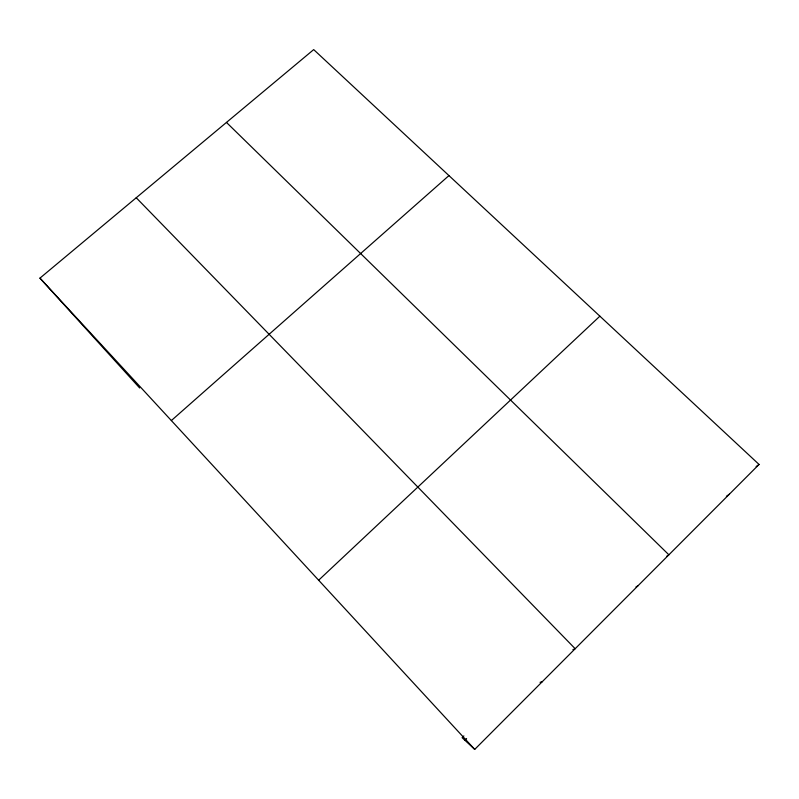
<?xml version="1.0" encoding="UTF-8"?>
<svg xmlns="http://www.w3.org/2000/svg" width="799" height="799" viewBox="0 0 799 799"><rect width="100%" height="100%" fill="white"/><g stroke="black" fill="none" stroke-linecap="round" stroke-linejoin="round"><path stroke-width="1.2" d="M463.879 735.929L462.132 737.677L474.726 749.392L759.05 464.439L313.697 49.608L39.95 278.132L139.665 387.984M464.878 740.234L466.596 738.526M318.641 580.214L599.879 316.174M171.356 420.564L448.948 175.59M756.144 466.586L759.05 464.439M726.381 496.319L729.377 494.182M666.895 556.084L668.883 554.806L226.467 122.427M635.994 586.915L638.051 585.707M572.903 649.637L575.18 648.718L136.23 197.752M540.084 682.296L542.151 681.817M39.95 278.132L474.726 749.392"/></g></svg>
